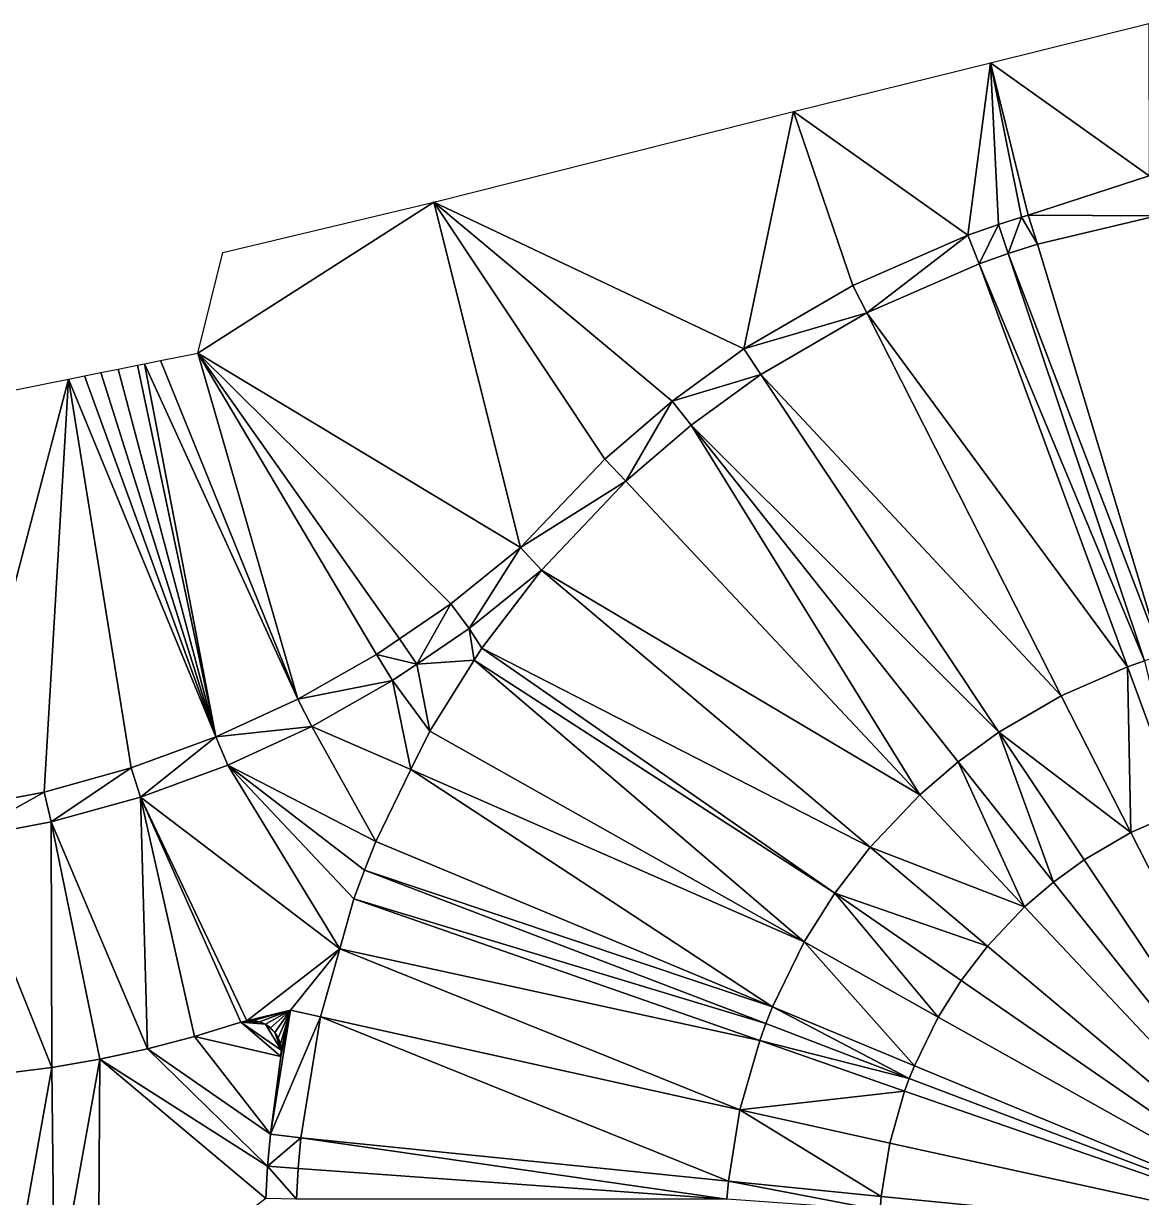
# Model space of a CAD drawing. Header units: millimetres. Extents: x 236046 to 236475, y 140480 to 140633.
# Drawn here: x 236339.09 to 236357.3, y 140533.06 to 140552.19 of the extents above; entities that cross this region are included whole.
import ezdxf

# ---------------------------------------------------------------- set-up
doc = ezdxf.new("R2010")
doc.units = ezdxf.units.MM
doc.layers.add('pas de calque', color=7, linetype='Continuous')

msp = doc.modelspace()

# ---------------------------------------------------------------- linework, layer by layer
at = {"layer": 'pas de calque'}
for points in [[(236354.837, 140551.554, 76.701), (236357.419, 140552.194, 76.722), (236357.426, 140549.71, 76.874), (236354.837, 140551.554, 76.701)], [(236351.632, 140550.761, 76.674), (236354.837, 140551.554, 76.701), (236354.472, 140548.745, 76.793), (236351.632, 140550.761, 76.674)], [(236354.968, 140548.919, 76.808), (236354.472, 140548.745, 76.793), (236354.837, 140551.554, 76.701), (236354.968, 140548.919, 76.808)], [(236354.968, 140548.919, 76.808), (236354.837, 140551.554, 76.701), (236355.344, 140549.039, 76.82), (236354.968, 140548.919, 76.808)], [(236354.837, 140551.554, 76.701), (236355.451, 140549.073, 76.823), (236355.344, 140549.039, 76.82), (236354.837, 140551.554, 76.701)], [(236354.837, 140551.554, 76.701), (236357.426, 140549.71, 76.874), (236355.451, 140549.073, 76.823), (236354.837, 140551.554, 76.701)], [(236345.773, 140549.282, 76.556), (236351.632, 140550.761, 76.674), (236350.823, 140546.892, 76.704), (236345.773, 140549.282, 76.556)], [(236352.596, 140547.927, 76.742), (236350.823, 140546.892, 76.704), (236351.632, 140550.761, 76.674), (236352.596, 140547.927, 76.742)], [(236351.632, 140550.761, 76.674), (236354.472, 140548.745, 76.793), (236352.596, 140547.927, 76.742), (236351.632, 140550.761, 76.674)], [(236355.451, 140549.073, 76.823), (236357.426, 140549.71, 76.874), (236357.547, 140549.062, 76.895), (236355.451, 140549.073, 76.823)], [(236345.773, 140549.282, 76.556), (236347.186, 140543.653, 76.668), (236341.93, 140546.823, 76.423), (236345.773, 140549.282, 76.556)], [(236342.335, 140548.461, 76.492), (236345.773, 140549.282, 76.556), (236341.93, 140546.823, 76.423), (236342.335, 140548.461, 76.492)], [(236347.186, 140543.653, 76.668), (236345.773, 140549.282, 76.556), (236348.557, 140545.096, 76.674), (236347.186, 140543.653, 76.668)], [(236348.557, 140545.096, 76.674), (236345.773, 140549.282, 76.556), (236349.653, 140546.041, 76.686), (236348.557, 140545.096, 76.674)], [(236349.653, 140546.041, 76.686), (236345.773, 140549.282, 76.556), (236350.823, 140546.892, 76.704), (236349.653, 140546.041, 76.686)], [(236354.472, 140548.745, 76.793), (236354.968, 140548.919, 76.808), (236354.655, 140548.28, 76.793), (236354.472, 140548.745, 76.793)], [(236355.127, 140548.445, 76.808), (236354.655, 140548.28, 76.793), (236354.968, 140548.919, 76.808), (236355.127, 140548.445, 76.808)], [(236355.344, 140549.039, 76.82), (236355.127, 140548.445, 76.808), (236354.968, 140548.919, 76.808), (236355.344, 140549.039, 76.82)], [(236355.603, 140548.597, 76.823), (236355.127, 140548.445, 76.808), (236355.344, 140549.039, 76.82), (236355.603, 140548.597, 76.823)], [(236355.451, 140549.073, 76.823), (236355.603, 140548.597, 76.823), (236355.344, 140549.039, 76.82), (236355.451, 140549.073, 76.823)], [(236355.603, 140548.597, 76.823), (236355.451, 140549.073, 76.823), (236357.547, 140549.062, 76.895), (236355.603, 140548.597, 76.823)], [(236357.628, 140541.896, 76.998), (236355.603, 140548.597, 76.823), (236357.547, 140549.062, 76.895), (236357.628, 140541.896, 76.998)], [(236352.596, 140547.927, 76.742), (236354.472, 140548.745, 76.793), (236352.823, 140547.481, 76.742), (236352.596, 140547.927, 76.742)], [(236352.823, 140547.481, 76.742), (236354.472, 140548.745, 76.793), (236354.655, 140548.28, 76.793), (236352.823, 140547.481, 76.742)], [(236357.628, 140541.896, 76.998), (236355.127, 140548.445, 76.808), (236355.603, 140548.597, 76.823), (236357.628, 140541.896, 76.998)], [(236357.348, 140541.807, 76.983), (236354.655, 140548.28, 76.793), (236355.127, 140548.445, 76.808), (236357.348, 140541.807, 76.983)], [(236357.348, 140541.807, 76.983), (236355.127, 140548.445, 76.808), (236357.628, 140541.896, 76.998), (236357.348, 140541.807, 76.983)], [(236352.823, 140547.481, 76.742), (236354.655, 140548.28, 76.793), (236357.07, 140541.709, 76.968), (236352.823, 140547.481, 76.742)], [(236357.07, 140541.709, 76.968), (236354.655, 140548.28, 76.793), (236357.348, 140541.807, 76.983), (236357.07, 140541.709, 76.968)], [(236352.596, 140547.927, 76.742), (236352.823, 140547.481, 76.742), (236350.823, 140546.892, 76.704), (236352.596, 140547.927, 76.742)], [(236351.097, 140546.472, 76.704), (236350.823, 140546.892, 76.704), (236352.823, 140547.481, 76.742), (236351.097, 140546.472, 76.704)], [(236352.823, 140547.481, 76.742), (236355.992, 140541.24, 76.917), (236351.097, 140546.472, 76.704), (236352.823, 140547.481, 76.742)], [(236355.992, 140541.24, 76.917), (236352.823, 140547.481, 76.742), (236357.07, 140541.709, 76.968), (236355.992, 140541.24, 76.917)], [(236343.558, 140541.186, 76.606), (236341.323, 140546.701, 76.397), (236341.93, 140546.823, 76.423), (236343.558, 140541.186, 76.606)], [(236341.93, 140546.823, 76.423), (236347.186, 140543.653, 76.668), (236346.053, 140542.737, 76.654), (236341.93, 140546.823, 76.423)], [(236346.053, 140542.737, 76.654), (236345.215, 140542.167, 76.64), (236341.93, 140546.823, 76.423), (236346.053, 140542.737, 76.654)], [(236341.93, 140546.823, 76.423), (236345.215, 140542.167, 76.64), (236344.837, 140541.911, 76.633), (236341.93, 140546.823, 76.423)], [(236341.93, 140546.823, 76.423), (236344.837, 140541.911, 76.633), (236343.558, 140541.186, 76.606), (236341.93, 140546.823, 76.423)], [(236349.653, 140546.041, 76.686), (236350.823, 140546.892, 76.704), (236351.097, 140546.472, 76.704), (236349.653, 140546.041, 76.686)], [(236340.949, 140546.626, 76.381), (236342.224, 140540.569, 76.574), (236340.632, 140546.562, 76.368), (236340.949, 140546.626, 76.381)], [(236340.949, 140546.626, 76.381), (236341.059, 140546.648, 76.386), (236342.224, 140540.569, 76.574), (236340.949, 140546.626, 76.381)], [(236341.059, 140546.648, 76.386), (236341.323, 140546.701, 76.397), (236343.558, 140541.186, 76.606), (236341.059, 140546.648, 76.386)], [(236342.224, 140540.569, 76.574), (236341.059, 140546.648, 76.386), (236343.558, 140541.186, 76.606), (236342.224, 140540.569, 76.574)], [(236342.224, 140540.569, 76.574), (236339.825, 140546.399, 76.334), (236340.083, 140546.451, 76.345), (236342.224, 140540.569, 76.574)], [(236342.224, 140540.569, 76.574), (236340.083, 140546.451, 76.345), (236340.348, 140546.505, 76.356), (236342.224, 140540.569, 76.574)], [(236340.632, 140546.562, 76.368), (236342.224, 140540.569, 76.574), (236340.348, 140546.505, 76.356), (236340.632, 140546.562, 76.368)], [(236349.964, 140545.648, 76.686), (236349.653, 140546.041, 76.686), (236351.097, 140546.472, 76.704), (236349.964, 140545.648, 76.686)], [(236349.964, 140545.648, 76.686), (236351.097, 140546.472, 76.704), (236354.977, 140540.647, 76.879), (236349.964, 140545.648, 76.686)], [(236354.977, 140540.647, 76.879), (236351.097, 140546.472, 76.704), (236355.992, 140541.24, 76.917), (236354.977, 140540.647, 76.879)], [(236337.984, 140539.397, 76.441), (236334.234, 140545.275, 76.1), (236339.825, 140546.399, 76.334), (236337.984, 140539.397, 76.441)], [(236339.825, 140546.399, 76.334), (236339.428, 140539.671, 76.49), (236337.984, 140539.397, 76.441), (236339.825, 140546.399, 76.334)], [(236339.428, 140539.671, 76.49), (236339.825, 140546.399, 76.334), (236340.844, 140540.063, 76.535), (236339.428, 140539.671, 76.49)], [(236339.825, 140546.399, 76.334), (236342.224, 140540.569, 76.574), (236340.844, 140540.063, 76.535), (236339.825, 140546.399, 76.334)], [(236348.903, 140544.734, 76.674), (236348.557, 140545.096, 76.674), (236349.653, 140546.041, 76.686), (236348.903, 140544.734, 76.674)], [(236349.653, 140546.041, 76.686), (236349.964, 140545.648, 76.686), (236348.903, 140544.734, 76.674), (236349.653, 140546.041, 76.686)], [(236353.687, 140539.624, 76.849), (236348.903, 140544.734, 76.674), (236349.964, 140545.648, 76.686), (236353.687, 140539.624, 76.849)], [(236354.311, 140540.162, 76.861), (236349.964, 140545.648, 76.686), (236354.977, 140540.647, 76.879), (236354.311, 140540.162, 76.861)], [(236353.687, 140539.624, 76.849), (236349.964, 140545.648, 76.686), (236354.311, 140540.162, 76.861), (236353.687, 140539.624, 76.849)], [(236348.557, 140545.096, 76.674), (236348.903, 140544.734, 76.674), (236347.186, 140543.653, 76.668), (236348.557, 140545.096, 76.674)], [(236347.186, 140543.653, 76.668), (236348.903, 140544.734, 76.674), (236347.526, 140543.284, 76.668), (236347.186, 140543.653, 76.668)], [(236347.526, 140543.284, 76.668), (236348.903, 140544.734, 76.674), (236353.687, 140539.624, 76.849), (236347.526, 140543.284, 76.668)], [(236346.351, 140542.335, 76.654), (236346.053, 140542.737, 76.654), (236347.186, 140543.653, 76.668), (236346.351, 140542.335, 76.654)], [(236347.526, 140543.284, 76.668), (236346.351, 140542.335, 76.654), (236347.186, 140543.653, 76.668), (236347.526, 140543.284, 76.668)], [(236346.554, 140542.016, 76.673), (236346.351, 140542.335, 76.654), (236347.526, 140543.284, 76.668), (236346.554, 140542.016, 76.673)], [(236346.554, 140542.016, 76.673), (236347.526, 140543.284, 76.668), (236352.877, 140538.771, 76.843), (236346.554, 140542.016, 76.673)], [(236347.526, 140543.284, 76.668), (236353.687, 140539.624, 76.849), (236352.877, 140538.771, 76.843), (236347.526, 140543.284, 76.668)], [(236345.496, 140541.754, 76.64), (236345.215, 140542.167, 76.64), (236346.053, 140542.737, 76.654), (236345.496, 140541.754, 76.64)], [(236345.496, 140541.754, 76.64), (236346.053, 140542.737, 76.654), (236346.351, 140542.335, 76.654), (236345.496, 140541.754, 76.64)], [(236346.351, 140542.335, 76.654), (236346.431, 140541.819, 76.675), (236345.496, 140541.754, 76.64), (236346.351, 140542.335, 76.654)], [(236346.554, 140542.016, 76.673), (236346.431, 140541.819, 76.675), (236346.351, 140542.335, 76.654), (236346.554, 140542.016, 76.673)], [(236345.215, 140542.167, 76.64), (236345.496, 140541.754, 76.64), (236344.837, 140541.911, 76.633), (236345.215, 140542.167, 76.64)], [(236352.306, 140538.025, 76.848), (236346.431, 140541.819, 76.675), (236346.554, 140542.016, 76.673), (236352.306, 140538.025, 76.848)], [(236346.554, 140542.016, 76.673), (236352.877, 140538.771, 76.843), (236352.306, 140538.025, 76.848), (236346.554, 140542.016, 76.673)], [(236345.102, 140541.486, 76.633), (236343.558, 140541.186, 76.606), (236344.837, 140541.911, 76.633), (236345.102, 140541.486, 76.633)], [(236345.102, 140541.486, 76.633), (236344.837, 140541.911, 76.633), (236345.496, 140541.754, 76.64), (236345.102, 140541.486, 76.633)], [(236345.496, 140541.754, 76.64), (236346.431, 140541.819, 76.675), (236345.706, 140540.661, 76.687), (236345.496, 140541.754, 76.64)], [(236351.807, 140537.229, 76.862), (236345.706, 140540.661, 76.687), (236346.431, 140541.819, 76.675), (236351.807, 140537.229, 76.862)], [(236352.306, 140538.025, 76.848), (236351.807, 140537.229, 76.862), (236346.431, 140541.819, 76.675), (236352.306, 140538.025, 76.848)], [(236345.102, 140541.486, 76.633), (236345.496, 140541.754, 76.64), (236345.706, 140540.661, 76.687), (236345.102, 140541.486, 76.633)], [(236355.992, 140541.24, 76.917), (236357.07, 140541.709, 76.968), (236357.125, 140539.011, 77.072), (236355.992, 140541.24, 76.917)], [(236357.348, 140541.807, 76.983), (236357.933, 140539.363, 77.123), (236357.07, 140541.709, 76.968), (236357.348, 140541.807, 76.983)], [(236357.933, 140539.363, 77.123), (236357.125, 140539.011, 77.072), (236357.07, 140541.709, 76.968), (236357.933, 140539.363, 77.123)], [(236343.558, 140541.186, 76.606), (236345.102, 140541.486, 76.633), (236343.787, 140540.741, 76.606), (236343.558, 140541.186, 76.606)], [(236345.102, 140541.486, 76.633), (236345.401, 140540.036, 76.697), (236343.787, 140540.741, 76.606), (236345.102, 140541.486, 76.633)], [(236345.706, 140540.661, 76.687), (236345.401, 140540.036, 76.697), (236345.102, 140541.486, 76.633), (236345.706, 140540.661, 76.687)], [(236354.977, 140540.647, 76.879), (236355.992, 140541.24, 76.917), (236357.125, 140539.011, 77.072), (236354.977, 140540.647, 76.879)], [(236343.787, 140540.741, 76.606), (236342.224, 140540.569, 76.574), (236343.558, 140541.186, 76.606), (236343.787, 140540.741, 76.606)], [(236342.416, 140540.106, 76.574), (236342.224, 140540.569, 76.574), (236343.787, 140540.741, 76.606), (236342.416, 140540.106, 76.574)], [(236342.416, 140540.106, 76.574), (236343.787, 140540.741, 76.606), (236344.83, 140538.865, 76.716), (236342.416, 140540.106, 76.574)], [(236344.83, 140538.865, 76.716), (236343.787, 140540.741, 76.606), (236345.401, 140540.036, 76.697), (236344.83, 140538.865, 76.716)], [(236340.997, 140539.586, 76.535), (236340.844, 140540.063, 76.535), (236342.224, 140540.569, 76.574), (236340.997, 140539.586, 76.535)], [(236340.997, 140539.586, 76.535), (236342.224, 140540.569, 76.574), (236342.416, 140540.106, 76.574), (236340.997, 140539.586, 76.535)], [(236351.807, 140537.229, 76.862), (236345.401, 140540.036, 76.697), (236345.706, 140540.661, 76.687), (236351.807, 140537.229, 76.862)], [(236354.977, 140540.647, 76.879), (236355.863, 140538.202, 77.016), (236354.311, 140540.162, 76.861), (236354.977, 140540.647, 76.879)], [(236357.125, 140539.011, 77.072), (236356.363, 140538.566, 77.034), (236354.977, 140540.647, 76.879), (236357.125, 140539.011, 77.072)], [(236356.363, 140538.566, 77.034), (236355.863, 140538.202, 77.016), (236354.977, 140540.647, 76.879), (236356.363, 140538.566, 77.034)], [(236340.997, 140539.586, 76.535), (236342.416, 140540.106, 76.574), (236344.241, 140537.118, 76.756), (236340.997, 140539.586, 76.535)], [(236344.473, 140537.931, 76.735), (236344.241, 140537.118, 76.756), (236342.416, 140540.106, 76.574), (236344.473, 140537.931, 76.735)], [(236342.416, 140540.106, 76.574), (236344.645, 140538.4, 76.725), (236344.473, 140537.931, 76.735), (236342.416, 140540.106, 76.574)], [(236344.645, 140538.4, 76.725), (236342.416, 140540.106, 76.574), (236344.83, 140538.865, 76.716), (236344.645, 140538.4, 76.725)], [(236355.395, 140537.799, 77.004), (236353.687, 140539.624, 76.849), (236354.311, 140540.162, 76.861), (236355.395, 140537.799, 77.004)], [(236354.311, 140540.162, 76.861), (236355.863, 140538.202, 77.016), (236355.395, 140537.799, 77.004), (236354.311, 140540.162, 76.861)], [(236340.844, 140540.063, 76.535), (236339.541, 140539.184, 76.49), (236339.428, 140539.671, 76.49), (236340.844, 140540.063, 76.535)], [(236339.541, 140539.184, 76.49), (236340.844, 140540.063, 76.535), (236340.997, 140539.586, 76.535), (236339.541, 140539.184, 76.49)], [(236344.83, 140538.865, 76.716), (236345.401, 140540.036, 76.697), (236351.291, 140536.172, 76.891), (236344.83, 140538.865, 76.716)], [(236351.291, 140536.172, 76.891), (236345.401, 140540.036, 76.697), (236351.807, 140537.229, 76.862), (236351.291, 140536.172, 76.891)], [(236337.984, 140539.397, 76.441), (236339.428, 140539.671, 76.49), (236338.057, 140538.902, 76.441), (236337.984, 140539.397, 76.441)], [(236338.057, 140538.902, 76.441), (236339.428, 140539.671, 76.49), (236339.541, 140539.184, 76.49), (236338.057, 140538.902, 76.441)], [(236339.541, 140539.184, 76.49), (236340.997, 140539.586, 76.535), (236341.108, 140535.484, 76.703), (236339.541, 140539.184, 76.49)], [(236344.241, 140537.118, 76.756), (236342.73, 140535.945, 76.759), (236340.997, 140539.586, 76.535), (236344.241, 140537.118, 76.756)], [(236342.73, 140535.945, 76.759), (236342.629, 140535.923, 76.755), (236340.997, 140539.586, 76.535), (236342.73, 140535.945, 76.759)], [(236340.997, 140539.586, 76.535), (236342.629, 140535.923, 76.755), (236341.873, 140535.686, 76.73), (236340.997, 140539.586, 76.535)], [(236341.873, 140535.686, 76.73), (236341.108, 140535.484, 76.703), (236340.997, 140539.586, 76.535), (236341.873, 140535.686, 76.73)], [(236353.687, 140539.624, 76.849), (236355.395, 140537.799, 77.004), (236352.877, 140538.771, 76.843), (236353.687, 140539.624, 76.849)], [(236360.522, 140532.347, 79.63), (236357.125, 140539.011, 77.072), (236357.933, 140539.363, 77.123), (236360.522, 140532.347, 79.63)], [(236338.057, 140538.902, 76.441), (236339.541, 140539.184, 76.49), (236339.554, 140535.184, 76.644), (236338.057, 140538.902, 76.441)], [(236339.541, 140539.184, 76.49), (236341.108, 140535.484, 76.703), (236340.335, 140535.317, 76.674), (236339.541, 140539.184, 76.49)], [(236339.554, 140535.184, 76.644), (236339.541, 140539.184, 76.49), (236340.335, 140535.317, 76.674), (236339.554, 140535.184, 76.644)], [(236357.125, 140539.011, 77.072), (236360.522, 140532.347, 79.63), (236356.363, 140538.566, 77.034), (236357.125, 140539.011, 77.072)], [(236338.057, 140538.902, 76.441), (236339.554, 140535.184, 76.644), (236338.769, 140535.087, 76.612), (236338.057, 140538.902, 76.441)], [(236344.645, 140538.4, 76.725), (236344.83, 140538.865, 76.716), (236351.291, 140536.172, 76.891), (236344.645, 140538.4, 76.725)], [(236354.788, 140537.16, 76.998), (236352.306, 140538.025, 76.848), (236352.877, 140538.771, 76.843), (236354.788, 140537.16, 76.998)], [(236352.877, 140538.771, 76.843), (236355.395, 140537.799, 77.004), (236354.788, 140537.16, 76.998), (236352.877, 140538.771, 76.843)], [(236356.363, 140538.566, 77.034), (236360.522, 140532.347, 79.63), (236355.863, 140538.202, 77.016), (236356.363, 140538.566, 77.034)], [(236351.182, 140535.899, 76.9), (236344.473, 140537.931, 76.735), (236344.645, 140538.4, 76.725), (236351.182, 140535.899, 76.9)], [(236344.645, 140538.4, 76.725), (236351.291, 140536.172, 76.891), (236351.182, 140535.899, 76.9), (236344.645, 140538.4, 76.725)], [(236360.522, 140532.347, 79.63), (236355.395, 140537.799, 77.004), (236355.863, 140538.202, 77.016), (236360.522, 140532.347, 79.63)], [(236352.306, 140538.025, 76.848), (236353.985, 140536.003, 77.017), (236351.807, 140537.229, 76.862), (236352.306, 140538.025, 76.848)], [(236354.36, 140536.6, 77.003), (236352.306, 140538.025, 76.848), (236354.788, 140537.16, 76.998), (236354.36, 140536.6, 77.003)], [(236352.306, 140538.025, 76.848), (236354.36, 140536.6, 77.003), (236353.985, 140536.003, 77.017), (236352.306, 140538.025, 76.848)], [(236344.241, 140537.118, 76.756), (236344.473, 140537.931, 76.735), (236351.081, 140535.623, 76.91), (236344.241, 140537.118, 76.756)], [(236351.081, 140535.623, 76.91), (236344.473, 140537.931, 76.735), (236351.182, 140535.899, 76.9), (236351.081, 140535.623, 76.91)], [(236354.788, 140537.16, 76.998), (236355.395, 140537.799, 77.004), (236360.522, 140532.347, 79.63), (236354.788, 140537.16, 76.998)], [(236351.291, 140536.172, 76.891), (236351.807, 140537.229, 76.862), (236353.599, 140535.21, 77.046), (236351.291, 140536.172, 76.891)], [(236351.807, 140537.229, 76.862), (236353.985, 140536.003, 77.017), (236353.599, 140535.21, 77.046), (236351.807, 140537.229, 76.862)], [(236342.73, 140535.945, 76.759), (236344.241, 140537.118, 76.756), (236343.437, 140536.117, 76.784), (236342.73, 140535.945, 76.759)], [(236343.437, 140536.117, 76.784), (236344.241, 140537.118, 76.756), (236343.926, 140536.008, 76.784), (236343.437, 140536.117, 76.784)], [(236350.759, 140534.492, 76.959), (236343.926, 140536.008, 76.784), (236344.241, 140537.118, 76.756), (236350.759, 140534.492, 76.959)], [(236350.759, 140534.492, 76.959), (236344.241, 140537.118, 76.756), (236351.081, 140535.623, 76.91), (236350.759, 140534.492, 76.959)], [(236354.788, 140537.16, 76.998), (236360.522, 140532.347, 79.63), (236354.36, 140536.6, 77.003), (236354.788, 140537.16, 76.998)], [(236353.985, 140536.003, 77.017), (236354.36, 140536.6, 77.003), (236360.522, 140532.347, 79.63), (236353.985, 140536.003, 77.017)], [(236342.833, 140535.947, 76.763), (236342.73, 140535.945, 76.759), (236343.437, 140536.117, 76.784), (236342.833, 140535.947, 76.763)], [(236342.935, 140535.927, 76.769), (236342.833, 140535.947, 76.763), (236343.437, 140536.117, 76.784), (236342.935, 140535.927, 76.769)], [(236343.437, 140536.117, 76.784), (236343.03, 140535.887, 76.774), (236342.935, 140535.927, 76.769), (236343.437, 140536.117, 76.784)], [(236343.437, 140536.117, 76.784), (236343.115, 140535.828, 76.781), (236343.03, 140535.887, 76.774), (236343.437, 140536.117, 76.784)], [(236343.437, 140536.117, 76.784), (236343.111, 140534.096, 76.846), (236343.282, 140535.362, 76.806), (236343.437, 140536.117, 76.784)], [(236343.111, 140534.096, 76.846), (236343.437, 140536.117, 76.784), (236343.926, 140536.008, 76.784), (236343.111, 140534.096, 76.846)], [(236343.186, 140535.753, 76.787), (236343.115, 140535.828, 76.781), (236343.437, 140536.117, 76.784), (236343.186, 140535.753, 76.787)], [(236343.24, 140535.665, 76.792), (236343.186, 140535.753, 76.787), (236343.437, 140536.117, 76.784), (236343.24, 140535.665, 76.792)], [(236343.437, 140536.117, 76.784), (236343.275, 140535.568, 76.798), (236343.24, 140535.665, 76.792), (236343.437, 140536.117, 76.784)], [(236343.275, 140535.568, 76.798), (236343.437, 140536.117, 76.784), (236343.289, 140535.465, 76.802), (236343.275, 140535.568, 76.798)], [(236343.282, 140535.362, 76.806), (236343.289, 140535.465, 76.802), (236343.437, 140536.117, 76.784), (236343.282, 140535.362, 76.806)], [(236351.182, 140535.899, 76.9), (236351.291, 140536.172, 76.891), (236353.517, 140535.005, 77.055), (236351.182, 140535.899, 76.9)], [(236353.599, 140535.21, 77.046), (236353.517, 140535.005, 77.055), (236351.291, 140536.172, 76.891), (236353.599, 140535.21, 77.046)], [(236343.282, 140535.362, 76.806), (236341.873, 140535.686, 76.73), (236342.629, 140535.923, 76.755), (236343.282, 140535.362, 76.806)], [(236342.73, 140535.945, 76.759), (236342.935, 140535.927, 76.769), (236342.629, 140535.923, 76.755), (236342.73, 140535.945, 76.759)], [(236342.629, 140535.923, 76.755), (236342.935, 140535.927, 76.769), (236343.03, 140535.887, 76.774), (236342.629, 140535.923, 76.755)], [(236343.282, 140535.362, 76.806), (236342.629, 140535.923, 76.755), (236343.289, 140535.465, 76.802), (236343.282, 140535.362, 76.806)], [(236343.289, 140535.465, 76.802), (236342.629, 140535.923, 76.755), (236343.03, 140535.887, 76.774), (236343.289, 140535.465, 76.802)], [(236342.935, 140535.927, 76.769), (236342.73, 140535.945, 76.759), (236342.833, 140535.947, 76.763), (236342.935, 140535.927, 76.769)], [(236343.186, 140535.753, 76.787), (236343.289, 140535.465, 76.802), (236343.03, 140535.887, 76.774), (236343.186, 140535.753, 76.787)], [(236343.186, 140535.753, 76.787), (236343.03, 140535.887, 76.774), (236343.115, 140535.828, 76.781), (236343.186, 140535.753, 76.787)], [(236343.608, 140534.035, 76.846), (236343.111, 140534.096, 76.846), (236343.926, 140536.008, 76.784), (236343.608, 140534.035, 76.846)], [(236350.573, 140533.331, 77.021), (236343.608, 140534.035, 76.846), (236343.926, 140536.008, 76.784), (236350.573, 140533.331, 77.021)], [(236350.759, 140534.492, 76.959), (236350.573, 140533.331, 77.021), (236343.926, 140536.008, 76.784), (236350.759, 140534.492, 76.959)], [(236351.182, 140535.899, 76.9), (236353.517, 140535.005, 77.055), (236351.081, 140535.623, 76.91), (236351.182, 140535.899, 76.9)], [(236353.985, 140536.003, 77.017), (236360.522, 140532.347, 79.63), (236353.599, 140535.21, 77.046), (236353.985, 140536.003, 77.017)], [(236343.186, 140535.753, 76.787), (236343.275, 140535.568, 76.798), (236343.289, 140535.465, 76.802), (236343.186, 140535.753, 76.787)], [(236343.186, 140535.753, 76.787), (236343.24, 140535.665, 76.792), (236343.275, 140535.568, 76.798), (236343.186, 140535.753, 76.787)], [(236343.111, 140534.096, 76.846), (236341.108, 140535.484, 76.703), (236341.873, 140535.686, 76.73), (236343.111, 140534.096, 76.846)], [(236343.282, 140535.362, 76.806), (236343.111, 140534.096, 76.846), (236341.873, 140535.686, 76.73), (236343.282, 140535.362, 76.806)], [(236350.759, 140534.492, 76.959), (236351.081, 140535.623, 76.91), (236353.441, 140534.798, 77.065), (236350.759, 140534.492, 76.959)], [(236353.441, 140534.798, 77.065), (236351.081, 140535.623, 76.91), (236353.517, 140535.005, 77.055), (236353.441, 140534.798, 77.065)], [(236340.335, 140535.317, 76.674), (236339.596, 140531.207, 76.789), (236339.554, 140535.184, 76.644), (236340.335, 140535.317, 76.674)], [(236340.307, 140530.987, 76.83), (236339.596, 140531.207, 76.789), (236340.335, 140535.317, 76.674), (236340.307, 140530.987, 76.83)], [(236340.307, 140530.987, 76.83), (236340.335, 140535.317, 76.674), (236343.037, 140533.048, 76.883), (236340.307, 140530.987, 76.83)], [(236341.108, 140535.484, 76.703), (236343.066, 140533.572, 76.864), (236340.335, 140535.317, 76.674), (236341.108, 140535.484, 76.703)], [(236343.037, 140533.048, 76.883), (236340.335, 140535.317, 76.674), (236343.066, 140533.572, 76.864), (236343.037, 140533.048, 76.883)], [(236341.108, 140535.484, 76.703), (236343.111, 140534.096, 76.846), (236343.066, 140533.572, 76.864), (236341.108, 140535.484, 76.703)], [(236338.879, 140531.405, 76.748), (236338.769, 140535.087, 76.612), (236339.554, 140535.184, 76.644), (236338.879, 140531.405, 76.748)], [(236339.596, 140531.207, 76.789), (236338.879, 140531.405, 76.748), (236339.554, 140535.184, 76.644), (236339.596, 140531.207, 76.789)], [(236360.522, 140532.347, 79.63), (236353.517, 140535.005, 77.055), (236353.599, 140535.21, 77.046), (236360.522, 140532.347, 79.63)], [(236353.517, 140535.005, 77.055), (236360.522, 140532.347, 79.63), (236353.441, 140534.798, 77.065), (236353.517, 140535.005, 77.055)], [(236353.2, 140533.95, 77.114), (236350.759, 140534.492, 76.959), (236353.441, 140534.798, 77.065), (236353.2, 140533.95, 77.114)], [(236353.441, 140534.798, 77.065), (236360.522, 140532.347, 79.63), (236353.2, 140533.95, 77.114), (236353.441, 140534.798, 77.065)], [(236353.06, 140533.08, 77.176), (236350.573, 140533.331, 77.021), (236350.759, 140534.492, 76.959), (236353.06, 140533.08, 77.176)], [(236350.759, 140534.492, 76.959), (236353.2, 140533.95, 77.114), (236353.06, 140533.08, 77.176), (236350.759, 140534.492, 76.959)], [(236343.066, 140533.572, 76.864), (236343.111, 140534.096, 76.846), (236343.608, 140534.035, 76.846), (236343.066, 140533.572, 76.864)], [(236343.066, 140533.572, 76.864), (236343.608, 140534.035, 76.846), (236343.565, 140533.537, 76.864), (236343.066, 140533.572, 76.864)], [(236350.547, 140533.038, 77.039), (236343.565, 140533.537, 76.864), (236343.608, 140534.035, 76.846), (236350.547, 140533.038, 77.039)], [(236350.547, 140533.038, 77.039), (236343.608, 140534.035, 76.846), (236350.573, 140533.331, 77.021), (236350.547, 140533.038, 77.039)], [(236360.522, 140532.347, 79.63), (236353.06, 140533.08, 77.176), (236353.2, 140533.95, 77.114), (236360.522, 140532.347, 79.63)], [(236343.066, 140533.572, 76.864), (236343.537, 140533.038, 76.882), (236343.037, 140533.048, 76.883), (236343.066, 140533.572, 76.864)], [(236343.066, 140533.572, 76.864), (236343.565, 140533.537, 76.864), (236343.537, 140533.038, 76.882), (236343.066, 140533.572, 76.864)], [(236350.547, 140533.038, 77.039), (236343.537, 140533.038, 76.882), (236343.565, 140533.537, 76.864), (236350.547, 140533.038, 77.039)], [(236350.547, 140533.038, 77.039), (236350.573, 140533.331, 77.021), (236353.041, 140532.86, 77.194), (236350.547, 140533.038, 77.039)], [(236353.06, 140533.08, 77.176), (236353.041, 140532.86, 77.194), (236350.573, 140533.331, 77.021), (236353.06, 140533.08, 77.176)], [(236360.522, 140532.347, 79.63), (236353.041, 140532.86, 77.194), (236353.06, 140533.08, 77.176), (236360.522, 140532.347, 79.63)]]:
    msp.add_3dface(points, dxfattribs=at)

doc.saveas('drawing.dxf')
